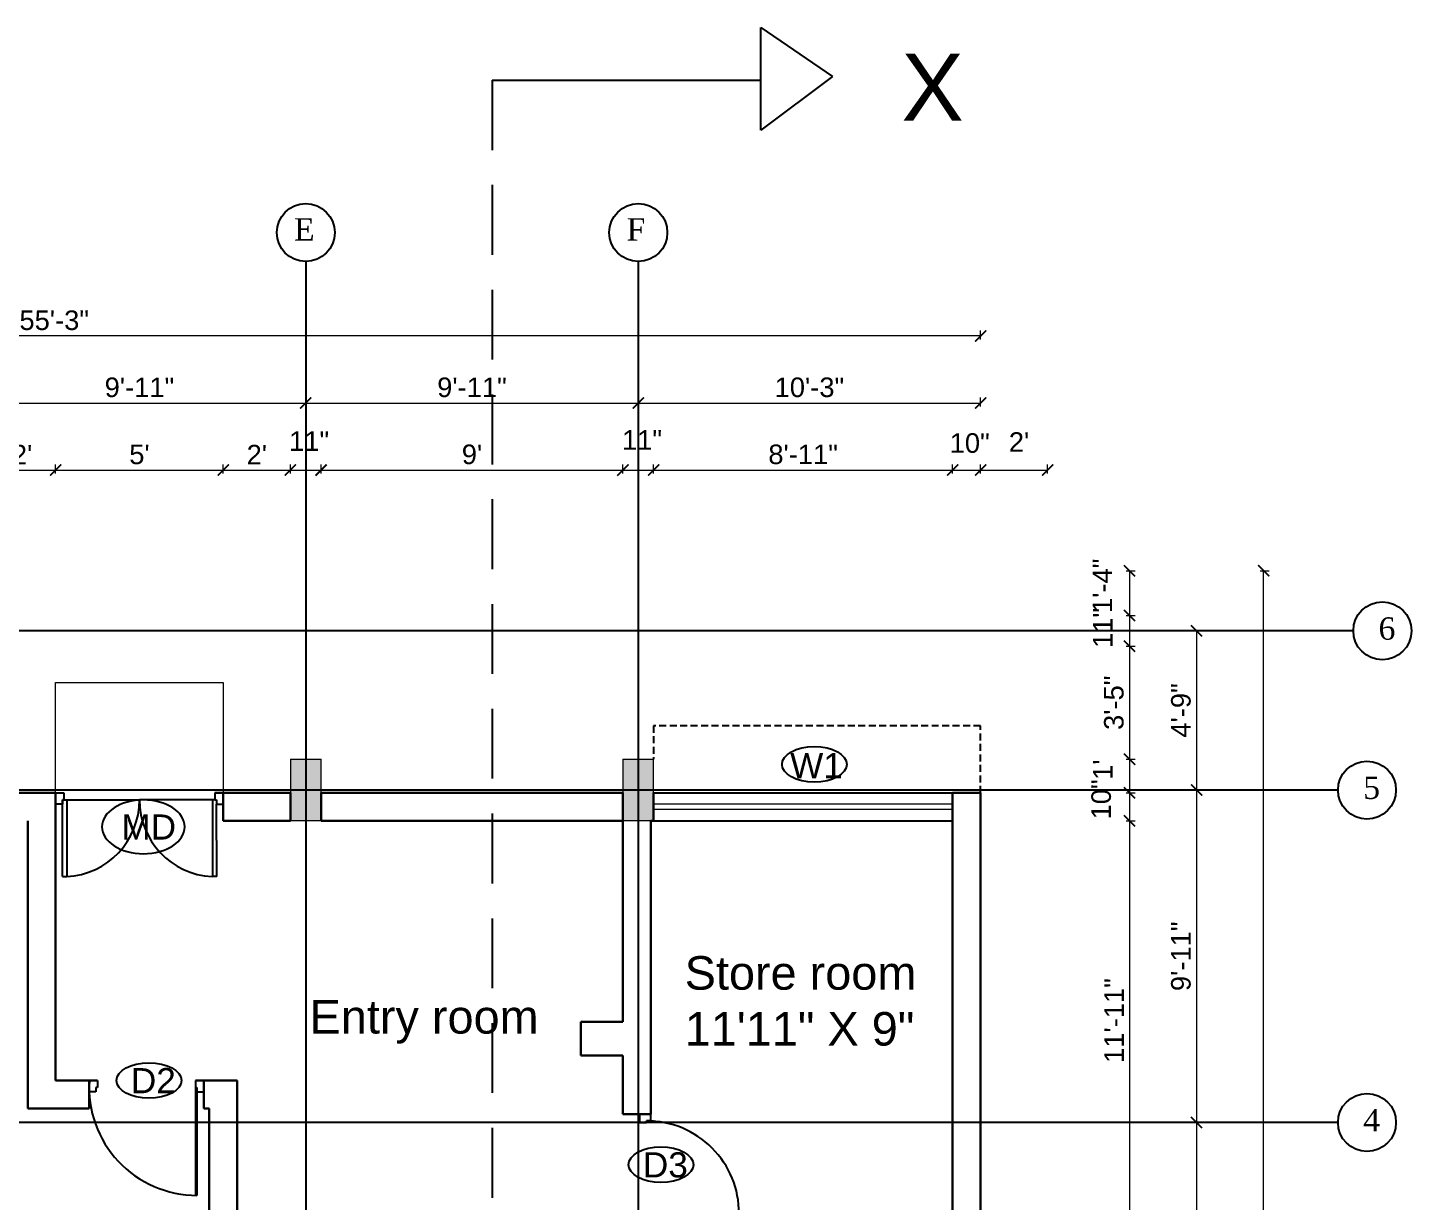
# Model space of a CAD drawing. Header units: inches. Extents: x -6800 to 96653, y -25814 to 17379.
# Drawn here: x 26542 to 27037.1, y -694.9 to -274.7 of the extents above; entities that cross this region are included whole.
import ezdxf

# ---------------------------------------------------------------- set-up
doc = ezdxf.new("R2010")
doc.units = ezdxf.units.IN
doc.header["$MEASUREMENT"] = 0
doc.header["$PDMODE"] = 34
doc.linetypes.add('CENTER2', pattern=[28.575, 19.05, -3.175, 3.175, -3.175])
doc.linetypes.add('DASHED2', pattern=[0.375, 0.25, -0.125])
for name, color, linetype, lineweight in [('dimension', 50, 'Continuous', 20), ('dimension @ 1', 50, 'Continuous', 20), ('Stairs', 60, 'Continuous', 13), ('Wall', 90, 'Continuous', 30), ('Win ele', 211, 'Continuous', 15), ('windows', 4, 'Continuous', 13)]:
    doc.layers.add(name, color=color, linetype=linetype, lineweight=lineweight)
doc.layers.add('doors', color=52, linetype='Continuous')
doc.layers.add('grid', color=251, linetype='Continuous')
doc.styles.get("Standard").update_dxf_attribs({"font": 'arial.ttf'})
doc.dimstyles.get("Standard").update_dxf_attribs({"dimtxt": 7, "dimasz": 4, "dimexe": 2, "dimexo": 2, "dimgap": 2, "dimtad": 1, "dimdec": 0, "dimzin": 0, "dimdsep": 46, "dimlunit": 4, "dimtxsty": 'Standard', "dimblk": 'ARCHTICK', "dimcen": 0.25, "dimclrd": 256, "dimclre": 256, "dimclrt": 256, "dimadec": 0, "dimazin": 0, "dimtfac": 1, "dimtdec": 0, "dimtofl": 0, "dimtmove": 0, "dimatfit": 3, "dimfxl": 1, "dimfxlon": 1, "dimtolj": 1, "dimtzin": 0, "dimlwd": -1, "dimlwe": -1, "dimarcsym": 1})

# ---------------------------------------------------------------- blocks, each defined once
blk = doc.blocks.new('_ArchTick')
at = {"color": 0, "linetype": 'ByBlock', "const_width": 0.15}
blk.add_lwpolyline([(-0.5, -0.5), (0.5, 0.5)], dxfattribs=at)
blk = doc.blocks.new('*D628')
at = {"layer": 'Defpoints', "color": 0, "transparency": 16777216}
for p in [(26522.45, -409.1), (26641.45, -409.1), (26641.45, -409.1)]:
    blk.add_point(p, dxfattribs=at)
at = {"layer": 'dimension', "transparency": 16777216}
for p, q in [((26522.45, -409.1), (26522.45, -407.1)), ((26522.45, -409.1), (26641.45, -409.1)), ((26641.45, -409.1), (26641.45, -407.1))]:
    blk.add_line(p, q, dxfattribs=at)
at = {"layer": 'dimension', "transparency": 16777216, "xscale": 4, "yscale": 4, "zscale": 4, "rotation": 180}
blk.add_blockref('_ArchTick', (26522.45, -409.1), dxfattribs=at)
at = {"layer": 'dimension', "transparency": 16777216, "xscale": 4, "yscale": 4, "zscale": 4}
blk.add_blockref('_ArchTick', (26641.45, -409.1), dxfattribs=at)
at = {"layer": 'dimension', "transparency": 16777216, "insert": (26581.95, -403.52), "char_height": 7, "attachment_point": 5}
blk.add_mtext('\\A1;9\'-11"', dxfattribs=at)
blk = doc.blocks.new('*D627')
at = {"layer": 'Defpoints', "color": 0, "transparency": 16777216}
for p in [(26641.45, -409.1), (26760.45, -409.1), (26760.45, -409.1)]:
    blk.add_point(p, dxfattribs=at)
at = {"layer": 'dimension', "transparency": 16777216}
for p, q in [((26641.45, -409.1), (26641.45, -407.1)), ((26641.45, -409.1), (26760.45, -409.1)), ((26760.45, -409.1), (26760.45, -407.1))]:
    blk.add_line(p, q, dxfattribs=at)
at = {"layer": 'dimension', "transparency": 16777216, "xscale": 4, "yscale": 4, "zscale": 4, "rotation": 180}
blk.add_blockref('_ArchTick', (26641.45, -409.1), dxfattribs=at)
at = {"layer": 'dimension', "transparency": 16777216, "xscale": 4, "yscale": 4, "zscale": 4}
blk.add_blockref('_ArchTick', (26760.45, -409.1), dxfattribs=at)
at = {"layer": 'dimension', "transparency": 16777216, "insert": (26700.95, -403.52), "char_height": 7, "attachment_point": 5}
blk.add_mtext('\\A1;9\'-11"', dxfattribs=at)
blk = doc.blocks.new('*D626')
at = {"layer": 'Defpoints', "color": 0, "transparency": 16777216}
for p in [(26760.45, -409.1), (26882.95, -409.1), (26882.95, -574.19)]:
    blk.add_point(p, dxfattribs=at)
at = {"layer": 'dimension', "transparency": 16777216}
for p, q in [((26760.45, -409.1), (26760.45, -407.1)), ((26760.45, -409.1), (26882.95, -409.1)), ((26882.95, -410.35), (26882.95, -407.1))]:
    blk.add_line(p, q, dxfattribs=at)
at = {"layer": 'dimension', "transparency": 16777216, "xscale": 4, "yscale": 4, "zscale": 4, "rotation": 180}
blk.add_blockref('_ArchTick', (26760.45, -409.1), dxfattribs=at)
at = {"layer": 'dimension', "transparency": 16777216, "xscale": 4, "yscale": 4, "zscale": 4}
blk.add_blockref('_ArchTick', (26882.95, -409.1), dxfattribs=at)
at = {"layer": 'dimension', "transparency": 16777216, "insert": (26821.7, -403.52), "char_height": 7, "attachment_point": 5}
blk.add_mtext('\\A1;10\'-3"', dxfattribs=at)
blk = doc.blocks.new('*D625')
at = {"layer": 'Defpoints', "color": 0, "transparency": 16777216}
for p in [(26219.95, -385.1), (26219.95, -573.19), (26882.95, -573.19)]:
    blk.add_point(p, dxfattribs=at)
at = {"layer": 'dimension', "transparency": 16777216}
for p, q in [((26219.95, -386.35), (26219.95, -383.1)), ((26882.95, -385.1), (26219.95, -385.1)), ((26882.95, -386.35), (26882.95, -383.1))]:
    blk.add_line(p, q, dxfattribs=at)
at = {"layer": 'dimension', "transparency": 16777216, "xscale": 4, "yscale": 4, "zscale": 4, "rotation": 180}
blk.add_blockref('_ArchTick', (26219.95, -385.1), dxfattribs=at)
at = {"layer": 'dimension', "transparency": 16777216, "xscale": 4, "yscale": 4, "zscale": 4}
blk.add_blockref('_ArchTick', (26882.95, -385.1), dxfattribs=at)
at = {"layer": 'dimension', "transparency": 16777216, "insert": (26551.45, -379.52), "char_height": 7, "attachment_point": 5}
blk.add_mtext('\\A1;55\'-3"', dxfattribs=at)
blk = doc.blocks.new('*D617')
at = {"layer": 'Defpoints', "color": 0, "transparency": 16777216}
for p in [(26551.95, -433.1), (26551.95, -548.64), (26527.95, -558.64)]:
    blk.add_point(p, dxfattribs=at)
at = {"layer": 'dimension', "transparency": 16777216}
for p, q in [((26527.95, -434.35), (26527.95, -431.1)), ((26527.95, -433.1), (26551.95, -433.1)), ((26551.95, -434.35), (26551.95, -431.1))]:
    blk.add_line(p, q, dxfattribs=at)
at = {"layer": 'dimension', "transparency": 16777216, "xscale": 4, "yscale": 4, "zscale": 4, "rotation": 180}
blk.add_blockref('_ArchTick', (26527.95, -433.1), dxfattribs=at)
at = {"layer": 'dimension', "transparency": 16777216, "xscale": 4, "yscale": 4, "zscale": 4}
blk.add_blockref('_ArchTick', (26551.95, -433.1), dxfattribs=at)
at = {"layer": 'dimension', "transparency": 16777216, "insert": (26539.95, -427.58), "char_height": 7, "attachment_point": 5}
blk.add_mtext("\\A1;2'", dxfattribs=at)
blk = doc.blocks.new('*D616')
at = {"layer": 'Defpoints', "color": 0, "transparency": 16777216}
for p in [(26611.95, -433.1), (26551.95, -548.64), (26611.95, -558.64)]:
    blk.add_point(p, dxfattribs=at)
at = {"layer": 'dimension', "transparency": 16777216}
for p, q in [((26551.95, -434.35), (26551.95, -431.1)), ((26551.95, -433.1), (26611.95, -433.1)), ((26611.95, -434.35), (26611.95, -431.1))]:
    blk.add_line(p, q, dxfattribs=at)
at = {"layer": 'dimension', "transparency": 16777216, "xscale": 4, "yscale": 4, "zscale": 4, "rotation": 180}
blk.add_blockref('_ArchTick', (26551.95, -433.1), dxfattribs=at)
at = {"layer": 'dimension', "transparency": 16777216, "xscale": 4, "yscale": 4, "zscale": 4}
blk.add_blockref('_ArchTick', (26611.95, -433.1), dxfattribs=at)
at = {"layer": 'dimension', "transparency": 16777216, "insert": (26581.95, -427.54), "char_height": 7, "attachment_point": 5}
blk.add_mtext("\\A1;5'", dxfattribs=at)
blk = doc.blocks.new('*D615')
at = {"layer": 'Defpoints', "color": 0, "transparency": 16777216}
for p in [(26635.95, -433.1), (26611.95, -558.64), (26635.95, -558.64)]:
    blk.add_point(p, dxfattribs=at)
at = {"layer": 'dimension', "transparency": 16777216}
for p, q in [((26611.95, -434.35), (26611.95, -431.1)), ((26611.95, -433.1), (26635.95, -433.1)), ((26635.95, -434.35), (26635.95, -431.1))]:
    blk.add_line(p, q, dxfattribs=at)
at = {"layer": 'dimension', "transparency": 16777216, "xscale": 4, "yscale": 4, "zscale": 4, "rotation": 180}
blk.add_blockref('_ArchTick', (26611.95, -433.1), dxfattribs=at)
at = {"layer": 'dimension', "transparency": 16777216, "xscale": 4, "yscale": 4, "zscale": 4}
blk.add_blockref('_ArchTick', (26635.95, -433.1), dxfattribs=at)
at = {"layer": 'dimension', "transparency": 16777216, "insert": (26623.95, -427.58), "char_height": 7, "attachment_point": 5}
blk.add_mtext("\\A1;2'", dxfattribs=at)
blk = doc.blocks.new('*D614')
at = {"layer": 'Defpoints', "color": 0, "transparency": 16777216}
for p in [(26646.95, -433.1), (26635.95, -558.64), (26646.95, -558.64)]:
    blk.add_point(p, dxfattribs=at)
at = {"layer": 'dimension', "transparency": 16777216}
for p, q in [((26635.95, -434.35), (26635.95, -431.1)), ((26635.95, -433.1), (26646.95, -433.1)), ((26646.95, -434.35), (26646.95, -431.1))]:
    blk.add_line(p, q, dxfattribs=at)
at = {"layer": 'dimension', "transparency": 16777216, "xscale": 4, "yscale": 4, "zscale": 4, "rotation": 180}
blk.add_blockref('_ArchTick', (26635.95, -433.1), dxfattribs=at)
at = {"layer": 'dimension', "transparency": 16777216, "xscale": 4, "yscale": 4, "zscale": 4}
blk.add_blockref('_ArchTick', (26646.95, -433.1), dxfattribs=at)
at = {"layer": 'dimension', "transparency": 16777216, "insert": (26642.67, -422.72), "char_height": 7, "attachment_point": 5}
blk.add_mtext('\\A1;11"', dxfattribs=at)
blk = doc.blocks.new('*D613')
at = {"layer": 'Defpoints', "color": 0, "transparency": 16777216}
for p in [(26754.95, -433.1), (26646.95, -558.64), (26754.95, -558.64)]:
    blk.add_point(p, dxfattribs=at)
at = {"layer": 'dimension', "transparency": 16777216}
for p, q in [((26646.95, -434.35), (26646.95, -431.1)), ((26646.95, -433.1), (26754.95, -433.1)), ((26754.95, -434.35), (26754.95, -431.1))]:
    blk.add_line(p, q, dxfattribs=at)
at = {"layer": 'dimension', "transparency": 16777216, "xscale": 4, "yscale": 4, "zscale": 4, "rotation": 180}
blk.add_blockref('_ArchTick', (26646.95, -433.1), dxfattribs=at)
at = {"layer": 'dimension', "transparency": 16777216, "xscale": 4, "yscale": 4, "zscale": 4}
blk.add_blockref('_ArchTick', (26754.95, -433.1), dxfattribs=at)
at = {"layer": 'dimension', "transparency": 16777216, "insert": (26700.95, -427.52), "char_height": 7, "attachment_point": 5}
blk.add_mtext("\\A1;9'", dxfattribs=at)
blk = doc.blocks.new('*D612')
at = {"layer": 'Defpoints', "color": 0, "transparency": 16777216}
for p in [(26765.95, -433.1), (26754.95, -574.19), (26765.95, -574.19)]:
    blk.add_point(p, dxfattribs=at)
at = {"layer": 'dimension', "transparency": 16777216}
for p, q in [((26754.95, -434.35), (26754.95, -431.1)), ((26754.95, -433.1), (26765.95, -433.1)), ((26765.95, -434.35), (26765.95, -431.1))]:
    blk.add_line(p, q, dxfattribs=at)
at = {"layer": 'dimension', "transparency": 16777216, "xscale": 4, "yscale": 4, "zscale": 4, "rotation": 180}
blk.add_blockref('_ArchTick', (26754.95, -433.1), dxfattribs=at)
at = {"layer": 'dimension', "transparency": 16777216, "xscale": 4, "yscale": 4, "zscale": 4}
blk.add_blockref('_ArchTick', (26765.95, -433.1), dxfattribs=at)
at = {"layer": 'dimension', "transparency": 16777216, "insert": (26761.8, -422.31), "char_height": 7, "attachment_point": 5}
blk.add_mtext('\\A1;11"', dxfattribs=at)
blk = doc.blocks.new('*D611')
at = {"layer": 'Defpoints', "color": 0, "transparency": 16777216}
for p in [(26872.95, -433.1), (26765.95, -574.19), (26872.95, -574.19)]:
    blk.add_point(p, dxfattribs=at)
at = {"layer": 'dimension', "transparency": 16777216}
for p, q in [((26765.95, -434.35), (26765.95, -431.1)), ((26765.95, -433.1), (26872.95, -433.1)), ((26872.95, -434.35), (26872.95, -431.1))]:
    blk.add_line(p, q, dxfattribs=at)
at = {"layer": 'dimension', "transparency": 16777216, "xscale": 4, "yscale": 4, "zscale": 4, "rotation": 180}
blk.add_blockref('_ArchTick', (26765.95, -433.1), dxfattribs=at)
at = {"layer": 'dimension', "transparency": 16777216, "xscale": 4, "yscale": 4, "zscale": 4}
blk.add_blockref('_ArchTick', (26872.95, -433.1), dxfattribs=at)
at = {"layer": 'dimension', "transparency": 16777216, "insert": (26819.45, -427.52), "char_height": 7, "attachment_point": 5}
blk.add_mtext('\\A1;8\'-11"', dxfattribs=at)
blk = doc.blocks.new('*D610')
at = {"layer": 'Defpoints', "color": 0, "transparency": 16777216}
for p in [(26882.95, -433.1), (26872.95, -574.19), (26882.95, -574.19)]:
    blk.add_point(p, dxfattribs=at)
at = {"layer": 'dimension', "transparency": 16777216}
for p, q in [((26872.95, -434.35), (26872.95, -431.1)), ((26872.95, -433.1), (26882.95, -433.1)), ((26882.95, -434.35), (26882.95, -431.1))]:
    blk.add_line(p, q, dxfattribs=at)
at = {"layer": 'dimension', "transparency": 16777216, "xscale": 4, "yscale": 4, "zscale": 4, "rotation": 180}
blk.add_blockref('_ArchTick', (26872.95, -433.1), dxfattribs=at)
at = {"layer": 'dimension', "transparency": 16777216, "xscale": 4, "yscale": 4, "zscale": 4}
blk.add_blockref('_ArchTick', (26882.95, -433.1), dxfattribs=at)
at = {"layer": 'dimension', "transparency": 16777216, "insert": (26879.07, -423.47), "char_height": 7, "attachment_point": 5}
blk.add_mtext('\\A1;10"', dxfattribs=at)
blk = doc.blocks.new('*D609')
at = {"layer": 'Defpoints', "color": 0, "transparency": 16777216}
for p in [(26960.25, -490.64), (26960.25, -547.64), (26960.25, -547.64)]:
    blk.add_point(p, dxfattribs=at)
at = {"layer": 'dimension', "transparency": 16777216}
for p, q in [((26960.25, -490.64), (26962.25, -490.64)), ((26960.25, -490.64), (26960.25, -547.64)), ((26960.25, -547.64), (26962.25, -547.64))]:
    blk.add_line(p, q, dxfattribs=at)
at = {"layer": 'dimension', "transparency": 16777216, "xscale": 4, "yscale": 4, "zscale": 4}
for p, rotation in [((26960.25, -490.64), 90), ((26960.25, -547.64), 270)]:
    blk.add_blockref('_ArchTick', p, dxfattribs=dict(at, rotation=rotation))
at = {"layer": 'dimension', "transparency": 16777216, "insert": (26954.67, -519.14), "char_height": 7, "attachment_point": 5, "rotation": 90}
blk.add_mtext('\\A1;4\'-9"', dxfattribs=at)
blk = doc.blocks.new('*D608')
at = {"layer": 'Defpoints', "color": 0, "transparency": 16777216}
for p in [(26960.25, -547.64), (26960.25, -666.64), (26960.25, -666.64)]:
    blk.add_point(p, dxfattribs=at)
at = {"layer": 'dimension', "transparency": 16777216}
for p, q in [((26960.25, -547.64), (26962.25, -547.64)), ((26960.25, -547.64), (26960.25, -666.64)), ((26960.25, -666.64), (26962.25, -666.64))]:
    blk.add_line(p, q, dxfattribs=at)
at = {"layer": 'dimension', "transparency": 16777216, "xscale": 4, "yscale": 4, "zscale": 4}
for p, rotation in [((26960.25, -547.64), 90), ((26960.25, -666.64), 270)]:
    blk.add_blockref('_ArchTick', p, dxfattribs=dict(at, rotation=rotation))
at = {"layer": 'dimension', "transparency": 16777216, "insert": (26954.67, -607.14), "char_height": 7, "attachment_point": 5, "rotation": 90}
blk.add_mtext('\\A1;9\'-11"', dxfattribs=at)
blk = doc.blocks.new('*D607')
at = {"layer": 'Defpoints', "color": 0, "transparency": 16777216}
for p in [(26960.25, -666.64), (26960.25, -785.64), (26960.25, -785.64)]:
    blk.add_point(p, dxfattribs=at)
at = {"layer": 'dimension', "transparency": 16777216}
for p, q in [((26960.25, -666.64), (26962.25, -666.64)), ((26960.25, -666.64), (26960.25, -785.64)), ((26960.25, -785.64), (26962.25, -785.64))]:
    blk.add_line(p, q, dxfattribs=at)
at = {"layer": 'dimension', "transparency": 16777216, "xscale": 4, "yscale": 4, "zscale": 4}
for p, rotation in [((26960.25, -666.64), 90), ((26960.25, -785.64), 270)]:
    blk.add_blockref('_ArchTick', p, dxfattribs=dict(at, rotation=rotation))
at = {"layer": 'dimension', "transparency": 16777216, "insert": (26954.67, -726.14), "char_height": 7, "attachment_point": 5, "rotation": 90}
blk.add_mtext('\\A1;9\'-11"', dxfattribs=at)
blk = doc.blocks.new('*D604')
at = {"layer": 'Defpoints', "color": 0, "transparency": 16777216}
for p in [(26257.31, -469.14), (26984.25, -469.14), (26257.31, -955.14)]:
    blk.add_point(p, dxfattribs=at)
at = {"layer": 'dimension', "transparency": 16777216}
for p, q in [((26983, -469.14), (26986.25, -469.14)), ((26984.25, -955.14), (26984.25, -469.14)), ((26983, -955.14), (26986.25, -955.14))]:
    blk.add_line(p, q, dxfattribs=at)
at = {"layer": 'dimension', "transparency": 16777216, "xscale": 4, "yscale": 4, "zscale": 4}
for p, rotation in [((26984.25, -469.14), 90), ((26984.25, -955.14), 270)]:
    blk.add_blockref('_ArchTick', p, dxfattribs=dict(at, rotation=rotation))
at = {"layer": 'dimension', "transparency": 16777216, "insert": (26978.67, -712.14), "char_height": 7, "attachment_point": 5, "rotation": 90}
blk.add_mtext('\\A1;40\'-6"', dxfattribs=at)
blk = doc.blocks.new('*D597')
at = {"layer": 'Defpoints', "color": 0, "transparency": 16777216}
for p in [(26257.31, -469.14), (26257.31, -485.14), (26936.25, -485.14)]:
    blk.add_point(p, dxfattribs=at)
at = {"layer": 'dimension', "transparency": 16777216}
for p, q in [((26935, -469.14), (26938.25, -469.14)), ((26936.25, -469.14), (26936.25, -485.14)), ((26935, -485.14), (26938.25, -485.14))]:
    blk.add_line(p, q, dxfattribs=at)
at = {"layer": 'dimension', "transparency": 16777216, "xscale": 4, "yscale": 4, "zscale": 4}
for p, rotation in [((26936.25, -469.14), 90), ((26936.25, -485.14), 270)]:
    blk.add_blockref('_ArchTick', p, dxfattribs=dict(at, rotation=rotation))
at = {"layer": 'dimension', "transparency": 16777216, "insert": (26926.53, -474.52), "char_height": 7, "attachment_point": 5, "rotation": 90}
blk.add_mtext('\\A1;1\'-4"', dxfattribs=at)
blk = doc.blocks.new('*D596')
at = {"layer": 'Defpoints', "color": 0, "transparency": 16777216}
for p in [(26278.95, -485.14), (26278.95, -496.14), (26936.25, -496.14)]:
    blk.add_point(p, dxfattribs=at)
at = {"layer": 'dimension', "transparency": 16777216}
for p, q in [((26935, -485.14), (26938.25, -485.14)), ((26936.25, -485.14), (26936.25, -496.14)), ((26935, -496.14), (26938.25, -496.14))]:
    blk.add_line(p, q, dxfattribs=at)
at = {"layer": 'dimension', "transparency": 16777216, "xscale": 4, "yscale": 4, "zscale": 4}
for p, rotation in [((26936.25, -485.14), 90), ((26936.25, -496.14), 270)]:
    blk.add_blockref('_ArchTick', p, dxfattribs=dict(at, rotation=rotation))
at = {"layer": 'dimension', "transparency": 16777216, "insert": (26926.67, -489.59), "char_height": 7, "attachment_point": 5, "rotation": 90}
blk.add_mtext('\\A1;11"', dxfattribs=at)
blk = doc.blocks.new('*D595')
at = {"layer": 'Defpoints', "color": 0, "transparency": 16777216}
for p in [(26278.95, -496.14), (26278.95, -536.64), (26936.25, -536.64)]:
    blk.add_point(p, dxfattribs=at)
at = {"layer": 'dimension', "transparency": 16777216}
for p, q in [((26935, -496.14), (26938.25, -496.14)), ((26936.25, -496.14), (26936.25, -536.64)), ((26935, -536.64), (26938.25, -536.64))]:
    blk.add_line(p, q, dxfattribs=at)
at = {"layer": 'dimension', "transparency": 16777216, "xscale": 4, "yscale": 4, "zscale": 4}
for p, rotation in [((26936.25, -496.14), 90), ((26936.25, -536.64), 270)]:
    blk.add_blockref('_ArchTick', p, dxfattribs=dict(at, rotation=rotation))
at = {"layer": 'dimension', "transparency": 16777216, "insert": (26930.67, -516.39), "char_height": 7, "attachment_point": 5, "rotation": 90}
blk.add_mtext('\\A1;3\'-5"', dxfattribs=at)
blk = doc.blocks.new('*D594')
at = {"layer": 'Defpoints', "color": 0, "transparency": 16777216}
for p in [(26278.95, -536.64), (26861.31, -548.64), (26936.25, -548.64)]:
    blk.add_point(p, dxfattribs=at)
at = {"layer": 'dimension', "transparency": 16777216}
for p, q in [((26935, -536.64), (26938.25, -536.64)), ((26936.25, -536.64), (26936.25, -548.64)), ((26935, -548.64), (26938.25, -548.64))]:
    blk.add_line(p, q, dxfattribs=at)
at = {"layer": 'dimension', "transparency": 16777216, "xscale": 4, "yscale": 4, "zscale": 4}
for p, rotation in [((26936.25, -536.64), 90), ((26936.25, -548.64), 270)]:
    blk.add_blockref('_ArchTick', p, dxfattribs=dict(at, rotation=rotation))
at = {"layer": 'dimension', "transparency": 16777216, "insert": (26926.69, -540.34), "char_height": 7, "attachment_point": 5, "rotation": 90}
blk.add_mtext("\\A1;1'", dxfattribs=at)
blk = doc.blocks.new('*D593')
at = {"layer": 'Defpoints', "color": 0, "transparency": 16777216}
for p in [(26861.31, -548.64), (26744.31, -558.64), (26936.25, -558.64)]:
    blk.add_point(p, dxfattribs=at)
at = {"layer": 'dimension', "transparency": 16777216}
for p, q in [((26935, -548.64), (26938.25, -548.64)), ((26936.25, -548.64), (26936.25, -558.64)), ((26935, -558.64), (26938.25, -558.64))]:
    blk.add_line(p, q, dxfattribs=at)
at = {"layer": 'dimension', "transparency": 16777216, "xscale": 4, "yscale": 4, "zscale": 4}
for p, rotation in [((26936.25, -548.64), 90), ((26936.25, -558.64), 270)]:
    blk.add_blockref('_ArchTick', p, dxfattribs=dict(at, rotation=rotation))
at = {"layer": 'dimension', "transparency": 16777216, "insert": (26926.14, -550.98), "char_height": 7, "attachment_point": 5, "rotation": 90}
blk.add_mtext('\\A1;10"', dxfattribs=at)
blk = doc.blocks.new('*D592')
at = {"layer": 'Defpoints', "color": 0, "transparency": 16777216}
for p in [(26744.31, -558.64), (26851.31, -701.64), (26936.25, -701.64)]:
    blk.add_point(p, dxfattribs=at)
at = {"layer": 'dimension', "transparency": 16777216}
for p, q in [((26935, -558.64), (26938.25, -558.64)), ((26936.25, -558.64), (26936.25, -701.64)), ((26935, -701.64), (26938.25, -701.64))]:
    blk.add_line(p, q, dxfattribs=at)
at = {"layer": 'dimension', "transparency": 16777216, "xscale": 4, "yscale": 4, "zscale": 4}
for p, rotation in [((26936.25, -558.64), 90), ((26936.25, -701.64), 270)]:
    blk.add_blockref('_ArchTick', p, dxfattribs=dict(at, rotation=rotation))
at = {"layer": 'dimension', "transparency": 16777216, "insert": (26930.73, -630.14), "char_height": 7, "attachment_point": 5, "rotation": 90}
blk.add_mtext('\\A1;11\'-11"', dxfattribs=at)
blk = doc.blocks.new('*D578')
at = {"layer": 'Defpoints', "color": 0, "transparency": 16777216}
for p in [(26147.13, -672.14), (26219.95, -672.14), (26606.95, -774.64)]:
    blk.add_point(p, dxfattribs=at)
at = {"layer": 'dimension', "transparency": 16777216}
for p, q in [((26148.38, -672.14), (26145.13, -672.14)), ((26147.13, -774.64), (26147.13, -672.14)), ((26148.38, -774.64), (26145.13, -774.64))]:
    blk.add_line(p, q, dxfattribs=at)
at = {"layer": 'dimension', "transparency": 16777216, "xscale": 4, "yscale": 4, "zscale": 4}
for p, rotation in [((26147.13, -672.14), 90), ((26147.13, -774.64), 270)]:
    blk.add_blockref('_ArchTick', p, dxfattribs=dict(at, rotation=rotation))
at = {"layer": 'dimension', "transparency": 16777216, "insert": (26141.56, -723.39), "char_height": 7, "attachment_point": 5, "rotation": 90}
blk.add_mtext('\\A1;8\'-7"', dxfattribs=at)
blk = doc.blocks.new('*D545')
at = {"layer": 'Defpoints', "color": 0, "transparency": 16777216}
for p in [(26906.95, -433.1), (26882.95, -724.64), (26906.95, -724.64)]:
    blk.add_point(p, dxfattribs=at)
at = {"layer": 'dimension', "transparency": 16777216}
for p, q in [((26882.95, -434.35), (26882.95, -431.1)), ((26882.95, -433.1), (26906.95, -433.1)), ((26906.95, -434.35), (26906.95, -431.1))]:
    blk.add_line(p, q, dxfattribs=at)
at = {"layer": 'dimension', "transparency": 16777216, "xscale": 4, "yscale": 4, "zscale": 4, "rotation": 180}
blk.add_blockref('_ArchTick', (26882.95, -433.1), dxfattribs=at)
at = {"layer": 'dimension', "transparency": 16777216, "xscale": 4, "yscale": 4, "zscale": 4}
blk.add_blockref('_ArchTick', (26906.95, -433.1), dxfattribs=at)
at = {"layer": 'dimension', "transparency": 16777216, "insert": (26896.71, -423.06), "char_height": 7, "attachment_point": 5}
blk.add_mtext("\\A1;2'", dxfattribs=at)

msp = doc.modelspace()

# ---------------------------------------------------------------- hatches: boundary and pattern name
at = {"layer": 'windows', "true_color": 0x9898cc, "transparency": 33554687}
h = msp.add_hatch(color=253, dxfattribs=at)
h.dxf.hatch_style = 1
h.paths.add_polyline_path([(26230.95, -485.14), (26219.95, -485.14), (26219.95, -496.14), (26230.95, -496.14)])
h.paths.add_polyline_path([(26289.95, -485.14), (26278.95, -485.14), (26278.95, -496.14), (26289.95, -496.14)])
h.paths.add_polyline_path([(26289.95, -536.64), (26278.95, -536.64), (26278.95, -558.64), (26289.95, -558.64)])
h.paths.add_polyline_path([(26230.95, -542.14), (26219.95, -542.14), (26219.95, -553.14), (26230.95, -553.14)])
h.paths.add_polyline_path([(26230.95, -661.14), (26219.95, -661.14), (26219.95, -672.14), (26230.95, -672.14)])
h.paths.add_polyline_path([(26230.95, -780.14), (26219.95, -780.14), (26219.95, -791.14), (26230.95, -791.14)])
h.paths.add_polyline_path([(26230.95, -899.14), (26219.95, -899.14), (26219.95, -910.14), (26230.95, -910.14)])
h.paths.add_polyline_path([(26289.95, -894.64), (26278.95, -894.64), (26278.95, -916.64), (26289.95, -916.64)])
h.paths.add_polyline_path([(26230.95, -944.14), (26219.95, -944.14), (26219.95, -955.14), (26230.95, -955.14)])
h.paths.add_polyline_path([(26289.95, -944.14), (26278.95, -944.14), (26278.95, -955.14), (26289.95, -955.14)])
h.paths.add_polyline_path([(26408.95, -894.64), (26397.95, -894.64), (26397.95, -916.64), (26408.95, -916.64)])
h.paths.add_polyline_path([(26527.95, -894.64), (26516.95, -894.64), (26516.95, -916.64), (26527.95, -916.64)])
h.paths.add_polyline_path([(26646.95, -894.64), (26635.95, -894.64), (26635.95, -916.64), (26646.95, -916.64)])
h.paths.add_polyline_path([(26765.95, -894.64), (26754.95, -894.64), (26754.95, -916.64), (26765.95, -916.64)])
h.paths.add_polyline_path([(26765.95, -536.64), (26754.95, -536.64), (26754.95, -558.64), (26765.95, -558.64)])
h.paths.add_polyline_path([(26646.95, -536.64), (26635.95, -536.64), (26635.95, -558.64), (26646.95, -558.64)])
h.paths.add_polyline_path([(26527.95, -536.64), (26516.95, -536.64), (26516.95, -558.64), (26527.95, -558.64)])
h.paths.add_polyline_path([(26408.95, -536.64), (26397.95, -536.64), (26397.95, -558.64), (26408.95, -558.64)])

# ---------------------------------------------------------------- linework, layer by layer
at = {"color": 5, "transparency": 33554687}
for p, q in [((26804.32, -293.56), (26804.32, -274.74)), ((26804.32, -274.74), (26829.94, -292.24)), ((26708.22, -293.56), (26804.32, -293.56)), ((26829.94, -292.24), (26804.32, -311.48)), ((26804.32, -311.48), (26804.32, -293.56))]:
    msp.add_line(p, q, dxfattribs=at)
at = {"color": 5, "linetype": 'DASHED2', "ltscale": 100, "transparency": 33554687}
msp.add_line((26708.22, -293.56), (26708.22, -1148.04), dxfattribs=at)
at = {"linetype": 'DASHED2', "ltscale": 10, "transparency": 33554687}
for p, q in [((26882.95, -524.64), (26765.95, -524.64)), ((26765.95, -524.64), (26765.95, -536.64)), ((26882.95, -548.64), (26882.95, -524.64))]:
    msp.add_line(p, q, dxfattribs=at)
at = {"transparency": 33554687}
for p, q in [((26765.95, -548.64), (26872.95, -548.64)), ((26765.95, -558.64), (26872.95, -558.64))]:
    msp.add_line(p, q, dxfattribs=at)
for centre, major_axis, ratio, start_param, end_param in [((26823.49, -538.44), (-11.6, 0), 0.548548, -3.141592653589793, 3.141592653589793), ((26583.36, -560.8), (14.83, 0), 0.649303, -6.283185, 0), ((26585.34, -651.6), (-11.6, 0), 0.548548, -3.141592653589793, 3.141592653589793), ((26768.56, -681.74), (-11.6, 0), 0.548548, -3.141592653589793, 3.141592653589793)]:
    msp.add_ellipse(centre, major_axis=major_axis, ratio=ratio, start_param=start_param, end_param=end_param, dxfattribs=at)
at = {"layer": 'doors', "transparency": 33554687}
for p, q in [((26551.95, -548.64), (26551.95, -552.64)), ((26551.95, -548.64), (26554.95, -548.64)), ((26551.95, -548.64), (26554.95, -548.64)), ((26554.95, -548.64), (26554.95, -551.14)), ((26608.95, -548.64), (26611.95, -548.64)), ((26611.95, -548.64), (26608.95, -548.64)), ((26608.95, -548.64), (26608.95, -551.14)), ((26611.95, -548.64), (26611.95, -552.64)), ((26554.45, -552.64), (26551.95, -552.64)), ((26554.45, -551.14), (26554.45, -552.64)), ((26554.95, -551.14), (26554.45, -551.14)), ((26554.45, -578.64), (26554.45, -551.14)), ((26554.95, -551.14), (26555.95, -551.14)), ((26554.95, -551.14), (26581.99, -551.14)), ((26555.95, -551.14), (26555.95, -578.68)), ((26581.95, -552.64), (26581.95, -551.14)), ((26609.03, -551.14), (26581.99, -551.14)), ((26608.11, -551.14), (26608.11, -578.68)), ((26609.11, -551.14), (26608.11, -551.14)), ((26608.95, -551.14), (26609.45, -551.14)), ((26609.03, -551.14), (26609.53, -551.14)), ((26609.53, -551.14), (26609.53, -552.64)), ((26609.53, -552.64), (26611.95, -552.64)), ((26609.61, -578.64), (26609.53, -552.64)), ((26554.45, -578.64), (26555.95, -578.64)), ((26609.61, -578.64), (26608.11, -578.64)), ((26566.95, -651.64), (26563.95, -651.64)), ((26563.95, -651.64), (26563.95, -655.64)), ((26563.95, -651.64), (26566.95, -651.64)), ((26566.95, -651.64), (26566.95, -654.14)), ((26601.95, -651.64), (26604.95, -651.64)), ((26604.95, -651.64), (26601.95, -651.64)), ((26601.95, -651.64), (26601.95, -654.14)), ((26604.95, -651.64), (26604.95, -655.64)), ((26566.37, -655.64), (26563.95, -655.64)), ((26566.37, -654.14), (26566.37, -655.64)), ((26566.87, -654.14), (26566.37, -654.14)), ((26566.95, -654.14), (26566.45, -654.14)), ((26601.95, -654.14), (26602.45, -654.14)), ((26601.95, -654.14), (26601.95, -692.72)), ((26602.03, -654.14), (26602.53, -654.14)), ((26602.53, -654.14), (26602.53, -655.64)), ((26602.53, -655.64), (26604.95, -655.64)), ((26602.53, -655.64), (26602.53, -692.72)), ((26760.95, -666.64), (26760.95, -663.64)), ((26760.95, -663.64), (26764.95, -663.64)), ((26760.95, -663.64), (26760.95, -666.64)), ((26760.95, -666.64), (26763.45, -666.64)), ((26763.45, -666.06), (26764.95, -666.06)), ((26763.45, -666.56), (26763.45, -666.06)), ((26763.45, -666.64), (26763.45, -666.14)), ((26764.95, -666.06), (26764.95, -663.64))]:
    msp.add_line(p, q, dxfattribs=at)
for centre, radius, start, end in [((26554.48, -551.21), 27.47, 273.0602, 0.1518), ((26609.42, -551.21), 27.47, 179.8481, 266.9398), ((26602.53, -654.14), 38.58, 176.2848, 270), ((26763.45, -699.14), 33.08, 359.8584, 90)]:
    msp.add_arc(centre, radius, start, end, dxfattribs=at)
at = {"layer": 'grid', "linetype": 'CENTER2', "ltscale": 100, "transparency": 33554687}
for p, q in [((26641.45, -358.47), (26641.45, -1070.48)), ((26760.45, -358.47), (26760.45, -1070.48)), ((27016.37, -490.64), (26071.51, -490.64)), ((27010.87, -547.64), (26066.01, -547.64)), ((27010.87, -666.64), (26066.01, -666.64))]:
    msp.add_line(p, q, dxfattribs=at)
at = {"layer": 'grid', "ltscale": 10, "transparency": 33554687}
for centre in [(26641.47, -348.1), (26760.47, -348.1), (27026.73, -490.64), (27021.23, -547.64), (27021.23, -666.64)]:
    msp.add_circle(centre, 10.37, dxfattribs=at)
at = {"layer": 'Stairs'}
for p, q in [((26551.95, -548.64), (26551.95, -509.14)), ((26551.95, -509.14), (26611.95, -509.14)), ((26611.95, -509.14), (26611.95, -548.64))]:
    msp.add_line(p, q, dxfattribs=at)
at = {"layer": 'Wall'}
for p, q in [((26527.95, -548.64), (26551.95, -548.64)), ((26551.95, -548.64), (26551.95, -558.64)), ((26611.95, -548.64), (26635.95, -548.64)), ((26611.95, -548.64), (26611.95, -558.64)), ((26635.95, -548.64), (26635.95, -558.64)), ((26646.95, -548.64), (26754.95, -548.64)), ((26646.95, -548.64), (26646.95, -558.64)), ((26754.95, -548.64), (26754.95, -558.64)), ((26765.95, -548.64), (26765.95, -552.64)), ((26872.95, -558.64), (26872.95, -548.64)), ((26882.95, -548.64), (26872.95, -548.64)), ((26882.95, -548.64), (26882.95, -730.64)), ((26765.95, -552.64), (26765.95, -558.64)), ((26541.95, -558.64), (26541.95, -661.64)), ((26551.95, -558.64), (26551.95, -651.64)), ((26611.95, -558.64), (26635.95, -558.64)), ((26646.95, -558.64), (26754.95, -558.64)), ((26754.95, -558.64), (26754.95, -630.64)), ((26764.95, -558.64), (26764.95, -663.64)), ((26764.95, -558.64), (26765.95, -558.64)), ((26872.95, -558.64), (26872.95, -730.64)), ((26739.95, -630.64), (26754.95, -630.64)), ((26739.95, -630.64), (26739.95, -642.64)), ((26739.95, -642.64), (26754.95, -642.64)), ((26754.95, -642.64), (26754.95, -663.64)), ((26551.95, -651.64), (26563.95, -651.64)), ((26563.95, -651.64), (26563.95, -661.64)), ((26604.95, -651.64), (26604.95, -661.64)), ((26604.95, -651.64), (26616.95, -651.64)), ((26616.95, -651.64), (26616.95, -764.64)), ((26563.95, -661.64), (26541.95, -661.64)), ((26604.95, -661.64), (26606.95, -661.64)), ((26606.95, -661.64), (26606.95, -774.64)), ((26754.95, -663.64), (26764.95, -663.64))]:
    msp.add_line(p, q, dxfattribs=at)
at = {"layer": 'Win ele', "transparency": 33554526}
for p, q in [((26635.95, -536.64), (26646.95, -536.64)), ((26635.95, -536.64), (26635.95, -558.64)), ((26646.95, -558.64), (26646.95, -536.64)), ((26754.95, -536.64), (26765.95, -536.64)), ((26754.95, -536.64), (26754.95, -558.64)), ((26765.95, -558.64), (26765.95, -536.64)), ((26765.95, -548.64), (26765.95, -558.64)), ((26646.95, -558.64), (26635.95, -558.64)), ((26765.95, -558.64), (26754.95, -558.64))]:
    msp.add_line(p, q, dxfattribs=at)
at = {"layer": 'windows', "transparency": 33554687}
for p, q in [((26872.95, -548.64), (26765.95, -548.64)), ((26872.95, -552.64), (26765.95, -552.64)), ((26872.95, -554.64), (26765.95, -554.64)), ((26765.95, -558.64), (26872.95, -558.64))]:
    msp.add_line(p, q, dxfattribs=at)

# ---------------------------------------------------------------- texts
at = {"color": 5, "transparency": 33554687, "insert": (26854.6, -284.08), "char_height": 24, "attachment_point": 1}
msp.add_mtext_dynamic_manual_height_columns('{\\C2;X}', width=106.6094, gutter_width=1, heights=[0], dxfattribs=at)
at = {"transparency": 33554687, "attachment_point": 1}
for s, width, insert, char_height in [('W1', 7.9997, (26814.8, -534.39), 9), ('MD', 6, (26575.5, -556.36), 9), ('Store room\\P11\'11" X 9"', 243.5465, (26777.06, -607.1), 12), ('Entry room', 243.5465, (26642.83, -622.81), 12), ('D2', 7.9997, (26578.9, -647.16), 9), ('D3', 7.9997, (26762.12, -677.3), 9)]:
    msp.add_mtext_dynamic_manual_height_columns(s, width=width, gutter_width=1, heights=[0], dxfattribs=dict(at, insert=insert, char_height=char_height))
at = {"layer": 'grid', "ltscale": 10, "transparency": 33554687, "char_height": 8, "attachment_point": 1}
for s, insert in [('{\\fTimes New Roman|b0|i0|c0|p18;E}', (26637.27, -342.95)), ('{\\fTimes New Roman|b0|i0|c0|p18;F}', (26756.27, -342.95)), ('{\\fTimes New Roman|b0|i0|c0|p18;6}', (27025.36, -485.82)), ('{\\fTimes New Roman|b0|i0|c0|p18;5}', (27019.86, -542.82)), ('{\\fTimes New Roman|b0|i0|c0|p18;4}', (27019.86, -661.82))]:
    msp.add_mtext_dynamic_manual_height_columns(s, width=30.4497, gutter_width=1, heights=[0], dxfattribs=dict(at, insert=insert))

# ---------------------------------------------------------------- dimensions: what is measured, and where the dimension line sits
at = {"layer": 'dimension @ 1', "transparency": 33554651}
for base, p1, p2, picture, middle in [((26219.95, -385.1), (26882.95, -573.19), (26219.95, -573.19), '*D625', (26551.45, -379.52)), ((26641.45, -409.1), (26522.45, -409.1), (26641.45, -409.1), '*D628', (26581.95, -403.52)), ((26760.45, -409.1), (26641.45, -409.1), (26760.45, -409.1), '*D627', (26700.95, -403.52)), ((26882.95041567, -409.09738642), (26760.45041567, -409.09738642), (26882.95041567, -574.1863078), '*D626', (26821.70041567, -403.52098806)), ((26551.95, -433.1), (26527.95, -558.64), (26551.95, -548.64), '*D617', (26539.95, -427.58)), ((26611.95, -433.1), (26551.95, -548.64), (26611.95, -558.64), '*D616', (26581.95, -427.54)), ((26635.95, -433.1), (26611.95, -558.64), (26635.95, -558.64), '*D615', (26623.95, -427.58)), ((26754.95, -433.1), (26646.95, -558.64), (26754.95, -558.64), '*D613', (26700.95, -427.52)), ((26872.95, -433.1), (26765.95, -574.19), (26872.95, -574.19), '*D611', (26819.45, -427.52))]:
    dim = msp.add_linear_dim(base=base, p1=p1, p2=p2, dimstyle='Standard', override={"dimscale": 1, "dimtix": 1, "dimtofl": 0, "dimtmove": 1, "dimatfit": 0, "dimfxl": 1.25}, dxfattribs=at)
    dim.commit()
    dim.dimension.update_dxf_attribs({"geometry": picture, "text_midpoint": middle})
for base, p1, p2, picture, middle in [((26646.95, -433.1), (26635.95, -558.64), (26646.95, -558.64), '*D614', (26642.67, -428.23)), ((26765.95, -433.1), (26754.95, -574.19), (26765.95, -574.19), '*D612', (26761.8, -427.82)), ((26882.95, -433.1), (26872.95, -574.19), (26882.95, -574.19), '*D610', (26879.07, -429.04)), ((26906.95, -433.1), (26882.95, -724.64), (26906.95, -724.64), '*D545', (26896.71, -428.57))]:
    dim = msp.add_linear_dim(base=base, p1=p1, p2=p2, dimstyle='Standard', override={"dimscale": 1, "dimtix": 1, "dimtofl": 0, "dimtmove": 1, "dimatfit": 0, "dimfxl": 1.25}, dxfattribs=at)
    dim.commit()
    dim.dimension.update_dxf_attribs({"geometry": picture, "text_midpoint": middle, "dimtype": 128})
for base, p1, p2, picture, middle in [((26936.25, -485.14), (26257.31, -469.14), (26257.31, -485.14), '*D597', (26932.05, -474.52)), ((26936.25, -496.14), (26278.95, -485.14), (26278.95, -496.14), '*D596', (26932.18, -489.59)), ((26936.25, -548.64), (26278.95, -536.64), (26861.31, -548.64), '*D594', (26932.21, -540.34)), ((26936.25, -558.64), (26861.31, -548.64), (26744.31, -558.64), '*D593', (26931.71, -550.98))]:
    dim = msp.add_linear_dim(base=base, p1=p1, p2=p2, angle=90, dimstyle='Standard', override={"dimscale": 1, "dimtix": 1, "dimtofl": 0, "dimtmove": 1, "dimatfit": 0, "dimfxl": 1.25}, dxfattribs=at)
    dim.commit()
    dim.dimension.update_dxf_attribs({"geometry": picture, "text_midpoint": middle, "dimtype": 128})
for base, p1, p2, picture, middle in [((26984.25, -469.14), (26257.31, -955.14), (26257.31, -469.14), '*D604', (26978.67, -712.14)), ((26960.25, -547.64), (26960.25, -490.64), (26960.25, -547.64), '*D609', (26954.67, -519.14)), ((26936.24850323, -536.63903335), (26278.95041567, -496.13903335), (26278.95041567, -536.63903335), '*D595', (26930.67210487, -516.38903335)), ((26960.25, -666.64), (26960.25, -547.64), (26960.25, -666.64), '*D608', (26954.67, -607.14)), ((26936.25, -701.64), (26744.31, -558.64), (26851.31, -701.64), '*D592', (26930.73, -630.14)), ((26960.25, -785.64), (26960.25, -666.64), (26960.25, -785.64), '*D607', (26954.67, -726.14)), ((26147.13486657, -672.13903335), (26606.95041567, -774.63903335), (26219.95041567, -672.13903335), '*D578', (26141.56085566, -723.38903335))]:
    dim = msp.add_linear_dim(base=base, p1=p1, p2=p2, angle=90, dimstyle='Standard', override={"dimscale": 1, "dimtix": 1, "dimtofl": 0, "dimtmove": 1, "dimatfit": 0, "dimfxl": 1.25}, dxfattribs=at)
    dim.commit()
    dim.dimension.update_dxf_attribs({"geometry": picture, "text_midpoint": middle})

doc.saveas('drawing.dxf')
